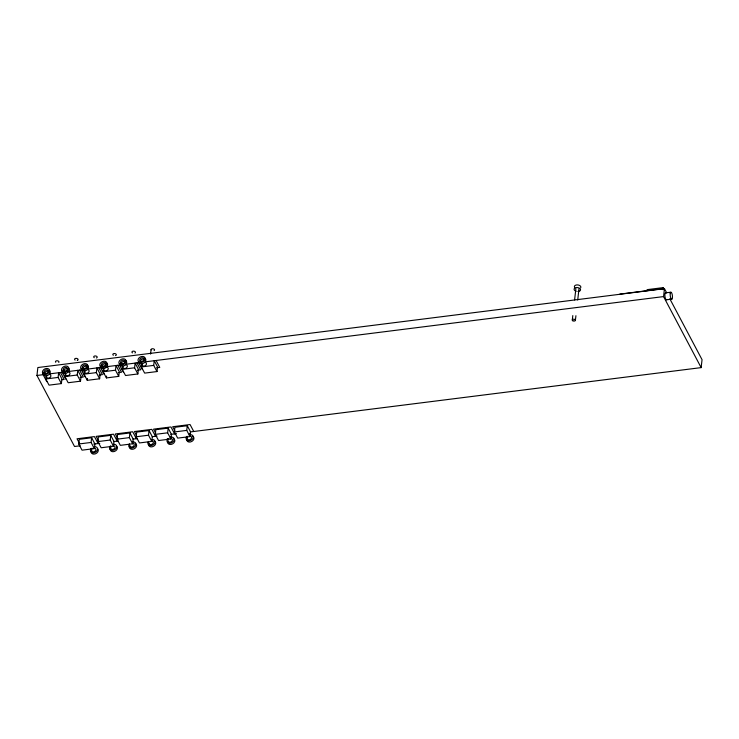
<?xml version="1.0" encoding="UTF-8"?>
<svg xmlns="http://www.w3.org/2000/svg" width="739" height="739" viewBox="0 0 739 739"><rect width="100%" height="100%" fill="white"/><g stroke="black" fill="none" stroke-linecap="round" stroke-linejoin="round"><path stroke-width="1.11" d="M80.265 445.774L74.537 446.495L36.95 375.467L37.855 367.542L664.463 288.663L666.606 292.718M61.383 383.596L58.122 377.426L58.649 372.742L61.919 378.913L61.383 383.596L49.051 385.148L45.781 378.978L46.104 376.169M80.505 381.185L77.235 375.015L77.771 370.331L81.041 376.502L80.505 381.185L68.173 382.737L64.903 376.567L65.328 372.825M99.626 378.784L96.356 372.613L96.892 367.93L100.153 374.1L99.626 378.784L87.285 380.336L84.024 374.165L84.449 370.415M78.759 444L79.295 439.317L91.627 437.765L94.897 443.936L94.361 448.619L82.029 450.171L78.759 444L91.091 442.449L94.361 448.619M87.285 380.336L87.498 378.46M91.091 442.449L91.627 437.765M118.739 376.373L115.478 370.202L116.005 365.519L119.275 371.689L118.739 376.373L106.407 377.925L103.137 371.754L103.571 368.004M97.881 441.589L98.407 436.906L110.748 435.354L114.009 441.525L113.483 446.208L101.141 447.76L97.881 441.589L110.213 440.038L113.483 446.208M106.407 377.925L106.619 376.049M110.213 440.038L110.748 435.354M137.86 373.962L134.59 367.791L135.126 363.108L138.396 369.278L137.86 373.962L125.528 375.523L122.258 369.352L122.683 365.602M117.058 439.178L117.593 434.495L129.925 432.943L133.196 439.114L132.66 443.797L120.328 445.349L117.058 439.178L129.39 437.627L132.66 443.797M129.39 437.627L129.925 432.943M156.982 371.56L153.712 365.389L154.248 360.706L157.509 366.877L156.982 371.56L144.641 373.112L141.38 366.941L141.805 363.191M136.179 436.767L136.715 432.084L149.047 430.532L152.308 436.703L151.781 441.386L139.44 442.947L136.179 436.767L148.511 435.216L151.781 441.386M150.562 354.092L151.061 349.695M148.511 435.216L149.047 430.532M155.292 434.366L155.827 429.682L168.169 428.13L171.43 434.301L170.894 438.984L158.562 440.536L155.292 434.366L167.633 432.814L170.894 438.984M167.633 432.814L168.169 428.13M174.413 431.955L174.949 427.271L187.281 425.719L190.551 431.89L190.015 436.573L177.683 438.125L174.413 431.955L186.745 430.403L190.015 436.573M186.745 430.403L187.281 425.719M572.3 320.07L572.808 315.59M574.6 299.905L575.875 288.7M575.413 320.19L575.921 315.71M577.713 300.025L578.988 288.81M646.976 290.686L647.096 289.651L663.28 287.61L664.361 289.651M663.049 289.697L663.28 287.61M190.237 431.936L701.145 367.616L663.557 296.588L664.463 288.663M701.145 367.616L702.05 359.681L669.83 298.805M619.836 294.104L663.169 288.653M665.46 292.875L670.772 292.21M36.95 375.467L43.823 374.608M49.55 373.888L63.295 372.151M67.877 371.578L82.768 369.703M87.35 369.13L101.095 367.394M106.832 366.673L120.577 364.946M126.11 364.244L140.05 362.489M145.232 361.842L663.557 296.588M666.569 299.794L671.871 299.129M45.781 378.978L58.122 377.426M64.903 376.567L77.235 375.015M84.024 374.165L96.356 372.613M103.137 371.754L115.478 370.202M122.258 369.352L134.59 367.791M141.38 366.941L153.712 365.389M62.002 379.726L64.173 379.449L60.506 372.502M80.034 377.453L83.295 377.038L79.618 370.1M99.155 375.042L102.416 374.636L98.74 367.689M118.277 372.641L121.529 372.225L117.861 365.288M137.389 370.23L140.65 369.823L136.974 362.877M156.511 367.828L159.772 367.412L156.095 360.475M93.742 444.084L99.747 443.326M113.492 441.599L118.074 441.017M132.965 439.142L137.546 438.569M152.252 436.712L157.019 436.112M170.764 434.384L176.492 433.664M193.747 431.493L190.071 424.546L172.686 426.736L174.792 430.708M138.71 362.664L142.387 369.602M174.626 433.895L170.958 426.957L153.573 429.147L155.67 433.109M119.589 365.066L123.265 372.013M155.513 436.306L151.837 429.359L134.452 431.548L136.549 435.52M100.476 367.477L104.153 374.414M136.392 438.707L132.715 431.77L115.33 433.959L117.954 438.92M81.355 369.879L85.031 376.825M117.215 441.128L113.538 434.181L96.153 436.37L98.777 441.331M62.233 372.29L65.91 379.227M98.093 443.529L94.416 436.592L77.032 438.781L79.655 443.742M43.121 374.691L46.788 381.638M576.198 291.268A3.261 1.949 6.5 0 1 574.831 288.081A3.261 1.949 6.5 0 1 580.133 288.746A3.261 1.949 6.5 0 1 577.88 291.48M574.674 287.471A3.261 1.949 6.5 0 1 577.482 284.903A3.261 1.949 6.5 0 1 580.669 287.757M666.809 299.544A3.519 1.072 82.8 0 1 664.952 296.394A3.519 1.072 82.8 0 1 666.042 293.087M151.135 349.972A1.764 1.053 6.5 0 1 153.213 348.79A1.764 1.053 6.5 0 1 154.091 350.609M145.066 362.433A2.282 1.7 -27.9 0 1 146.331 364.475A2.282 1.7 -27.9 0 1 143.542 366.091A2.282 1.7 -27.9 0 1 142.276 364.059M140.364 361.602A2.282 1.7 -27.9 0 1 141.87 359.293A2.282 1.7 -27.9 0 1 144.484 359.727M144.354 357.888A3.787 2.808 -27.9 0 1 144.17 362.849A3.787 2.808 -27.9 0 1 138.729 361.944M132.493 352.882A1.764 1.053 6.5 0 1 132.42 351.385A1.764 1.053 6.5 0 1 134.895 351.515A1.764 1.053 6.5 0 1 134.969 353.011M125.944 364.844A2.282 1.7 -27.9 0 1 127.274 366.72A2.282 1.7 -27.9 0 1 124.789 368.512A2.282 1.7 -27.9 0 1 123.025 366.941M121.251 364.013A2.282 1.7 -27.9 0 1 122.757 361.694A2.282 1.7 -27.9 0 1 125.362 362.128M125.233 360.29A3.787 2.808 -27.9 0 1 124.642 365.519A3.787 2.808 -27.9 0 1 119.57 363.579M113.372 355.283A1.764 1.053 6.5 0 1 113.409 353.732A1.764 1.053 6.5 0 1 115.977 354.073A1.764 1.053 6.5 0 1 115.496 355.57M106.822 367.246A2.282 1.7 -27.9 0 1 108.153 369.13A2.282 1.7 -27.9 0 1 105.668 370.913A2.282 1.7 -27.9 0 1 103.903 369.352M105.649 366.784A2.282 1.7 -27.9 0 1 105.169 367.126M102.111 365.953A2.282 1.7 -27.9 0 1 103.636 364.105A2.282 1.7 -27.9 0 1 105.945 364.207M106.12 362.701A3.787 2.808 -27.9 0 1 105.52 367.93A3.787 2.808 -27.9 0 1 100.458 365.99M94.259 357.694A1.764 1.053 6.5 0 1 94.287 356.143A1.764 1.053 6.5 0 1 96.864 356.484A1.764 1.053 6.5 0 1 96.384 357.972M87.701 369.657A2.282 1.7 -27.9 0 1 88.976 371.699A2.282 1.7 -27.9 0 1 86.186 373.315A2.282 1.7 -27.9 0 1 84.911 371.274M83.174 369.241A2.282 1.7 -27.9 0 1 83.997 366.812A2.282 1.7 -27.9 0 1 86.823 366.609M86.999 365.112A3.787 2.808 -27.9 0 1 86.398 370.331A3.787 2.808 -27.9 0 1 81.336 368.401M75.138 360.096A1.764 1.053 6.5 0 1 74.962 358.664A1.764 1.053 6.5 0 1 77.299 358.609A1.764 1.053 6.5 0 1 77.881 360.032M77.613 360.235A1.764 1.053 6.5 0 1 77.262 360.383M69.087 372.179A2.282 1.7 -27.9 0 1 69.697 374.414A2.282 1.7 -27.9 0 1 66.898 375.698A2.282 1.7 -27.9 0 1 65.799 373.685M63.896 371.227A2.282 1.7 -27.9 0 1 65.134 369.057A2.282 1.7 -27.9 0 1 67.702 369.02M68.57 367.902A3.787 2.808 -27.9 0 1 66.843 372.973A3.787 2.808 -27.9 0 1 62.215 370.802M55.73 362.267A1.764 1.053 6.5 0 1 57.162 360.771A1.764 1.053 6.5 0 1 58.769 362.433M49.966 374.59A2.282 1.7 -27.9 0 1 50.474 376.973A2.282 1.7 -27.9 0 1 47.453 378.008A2.282 1.7 -27.9 0 1 46.945 375.624M44.774 373.638A2.282 1.7 -27.9 0 1 46.012 371.468A2.282 1.7 -27.9 0 1 48.589 371.421M49.448 370.304A3.787 2.808 -27.9 0 1 47.268 375.56A3.787 2.808 -27.9 0 1 43.305 372.41M189.6 433.423A2.282 1.7 -27.9 0 1 189.655 434.781M187.42 436.389A2.282 1.7 -27.9 0 1 186.865 436.398M190.182 436.13A2.282 1.7 -27.9 0 1 191.456 438.172A2.282 1.7 -27.9 0 1 188.657 439.797A2.282 1.7 -27.9 0 1 187.392 437.756M189.101 434.957A3.787 2.808 -27.9 0 1 193.276 437.303A3.787 2.808 -27.9 0 1 188.445 440.786A3.787 2.808 -27.9 0 1 186.773 436.638M192.463 436.186A3.787 2.808 -27.9 0 1 191.863 441.414A3.787 2.808 -27.9 0 1 186.791 439.474M170.533 437.183A2.282 1.7 -27.9 0 1 170.275 437.654M168.862 438.661A2.282 1.7 -27.9 0 1 167.245 438.689M171.975 438.892A2.282 1.7 -27.9 0 1 170.94 441.95A2.282 1.7 -27.9 0 1 168.141 440.638M170.921 437.146A3.787 2.808 -27.9 0 1 174.044 440.241A3.787 2.808 -27.9 0 1 169.037 443.151A3.787 2.808 -27.9 0 1 167.651 439.04M173.342 438.596A3.787 2.808 -27.9 0 1 172.741 443.825A3.787 2.808 -27.9 0 1 167.679 441.885M152.446 441.063A2.282 1.7 -27.9 0 1 152.086 444.222A2.282 1.7 -27.9 0 1 149.029 443.049M151.809 439.548A3.787 2.808 -27.9 0 1 154.922 442.652A3.787 2.808 -27.9 0 1 149.915 445.562A3.787 2.808 -27.9 0 1 148.539 441.451M154.22 440.998A3.787 2.808 -27.9 0 1 155.227 444.712A3.787 2.808 -27.9 0 1 150.59 446.827A3.787 2.808 -27.9 0 1 148.77 443.492M133.325 443.474A2.282 1.7 -27.9 0 1 132.965 446.624A2.282 1.7 -27.9 0 1 129.907 445.46M132.687 441.959A3.787 2.808 -27.9 0 1 135.81 445.054A3.787 2.808 -27.9 0 1 130.794 447.963A3.787 2.808 -27.9 0 1 129.417 443.853M135.098 443.409A3.787 2.808 -27.9 0 1 136.115 447.113A3.787 2.808 -27.9 0 1 131.468 449.238A3.787 2.808 -27.9 0 1 129.648 445.903M110.878 446.023A2.282 1.7 -27.9 0 1 110.323 446.033M114.139 445.885A2.282 1.7 -27.9 0 1 114.748 448.12A2.282 1.7 -27.9 0 1 111.949 449.404A2.282 1.7 -27.9 0 1 110.85 447.391M113.501 444.37A3.787 2.808 -27.9 0 1 116.623 447.474A3.787 2.808 -27.9 0 1 111.617 450.384A3.787 2.808 -27.9 0 1 110.231 446.273M116.605 446.208A3.787 2.808 -27.9 0 1 114.425 451.464A3.787 2.808 -27.9 0 1 110.471 448.314M92.329 448.296A2.282 1.7 -27.9 0 1 91.211 448.444M95.026 448.296A2.282 1.7 -27.9 0 1 95.636 450.531A2.282 1.7 -27.9 0 1 92.828 451.806A2.282 1.7 -27.9 0 1 91.738 449.792M94.389 446.781A3.787 2.808 -27.9 0 1 97.502 449.875A3.787 2.808 -27.9 0 1 92.495 452.785A3.787 2.808 -27.9 0 1 91.119 448.675M97.493 448.619A3.787 2.808 -27.9 0 1 95.313 453.866A3.787 2.808 -27.9 0 1 91.35 450.725M572.817 320.754A1.57 0.933 6.5 0 0 575.385 320.43A1.57 0.933 6.5 0 0 573.362 319.202A1.57 0.933 6.5 0 0 572.817 320.754M670.218 293.586A3.519 1.072 82.8 0 0 671.594 299.147A3.519 1.072 82.8 0 0 672.148 294.279A3.519 1.072 82.8 0 0 670.218 293.586M140.336 362.489A3.787 2.808 -27.9 0 0 145.14 358.239A3.787 2.808 -27.9 0 0 139.311 357.639A3.787 2.808 -27.9 0 0 140.336 362.489M141.075 361.426A2.282 1.7 -27.9 0 0 143.976 358.868A2.282 1.7 -27.9 0 0 140.456 358.498A2.282 1.7 -27.9 0 0 141.075 361.426M121.214 364.89A3.787 2.808 -27.9 0 0 126.018 360.641A3.787 2.808 -27.9 0 0 120.189 360.041A3.787 2.808 -27.9 0 0 121.214 364.89M121.953 363.837A2.282 1.7 -27.9 0 0 124.854 361.269A2.282 1.7 -27.9 0 0 121.335 360.909A2.282 1.7 -27.9 0 0 121.953 363.837M102.102 367.301A3.787 2.808 -27.9 0 0 106.906 363.052A3.787 2.808 -27.9 0 0 101.067 362.452A3.787 2.808 -27.9 0 0 102.102 367.301M102.832 366.239A2.282 1.7 -27.9 0 0 105.732 363.68A2.282 1.7 -27.9 0 0 102.213 363.32A2.282 1.7 -27.9 0 0 102.832 366.239M82.98 369.703A3.787 2.808 -27.9 0 0 87.784 365.454A3.787 2.808 -27.9 0 0 81.955 364.854A3.787 2.808 -27.9 0 0 82.98 369.703M83.719 368.65A2.282 1.7 -27.9 0 0 86.611 366.082A2.282 1.7 -27.9 0 0 83.101 365.722A2.282 1.7 -27.9 0 0 83.719 368.65M63.859 372.114A3.787 2.808 -27.9 0 0 68.662 367.865A3.787 2.808 -27.9 0 0 62.833 367.265A3.787 2.808 -27.9 0 0 63.859 372.114M64.598 371.052A2.282 1.7 -27.9 0 0 67.498 368.493A2.282 1.7 -27.9 0 0 63.979 368.133A2.282 1.7 -27.9 0 0 64.598 371.052M44.746 374.516A3.787 2.808 -27.9 0 0 49.541 370.267A3.787 2.808 -27.9 0 0 43.712 369.676A3.787 2.808 -27.9 0 0 44.746 374.516M45.476 373.463A2.282 1.7 -27.9 0 0 48.377 370.895A2.282 1.7 -27.9 0 0 44.857 370.535A2.282 1.7 -27.9 0 0 45.476 373.463"/></g></svg>
